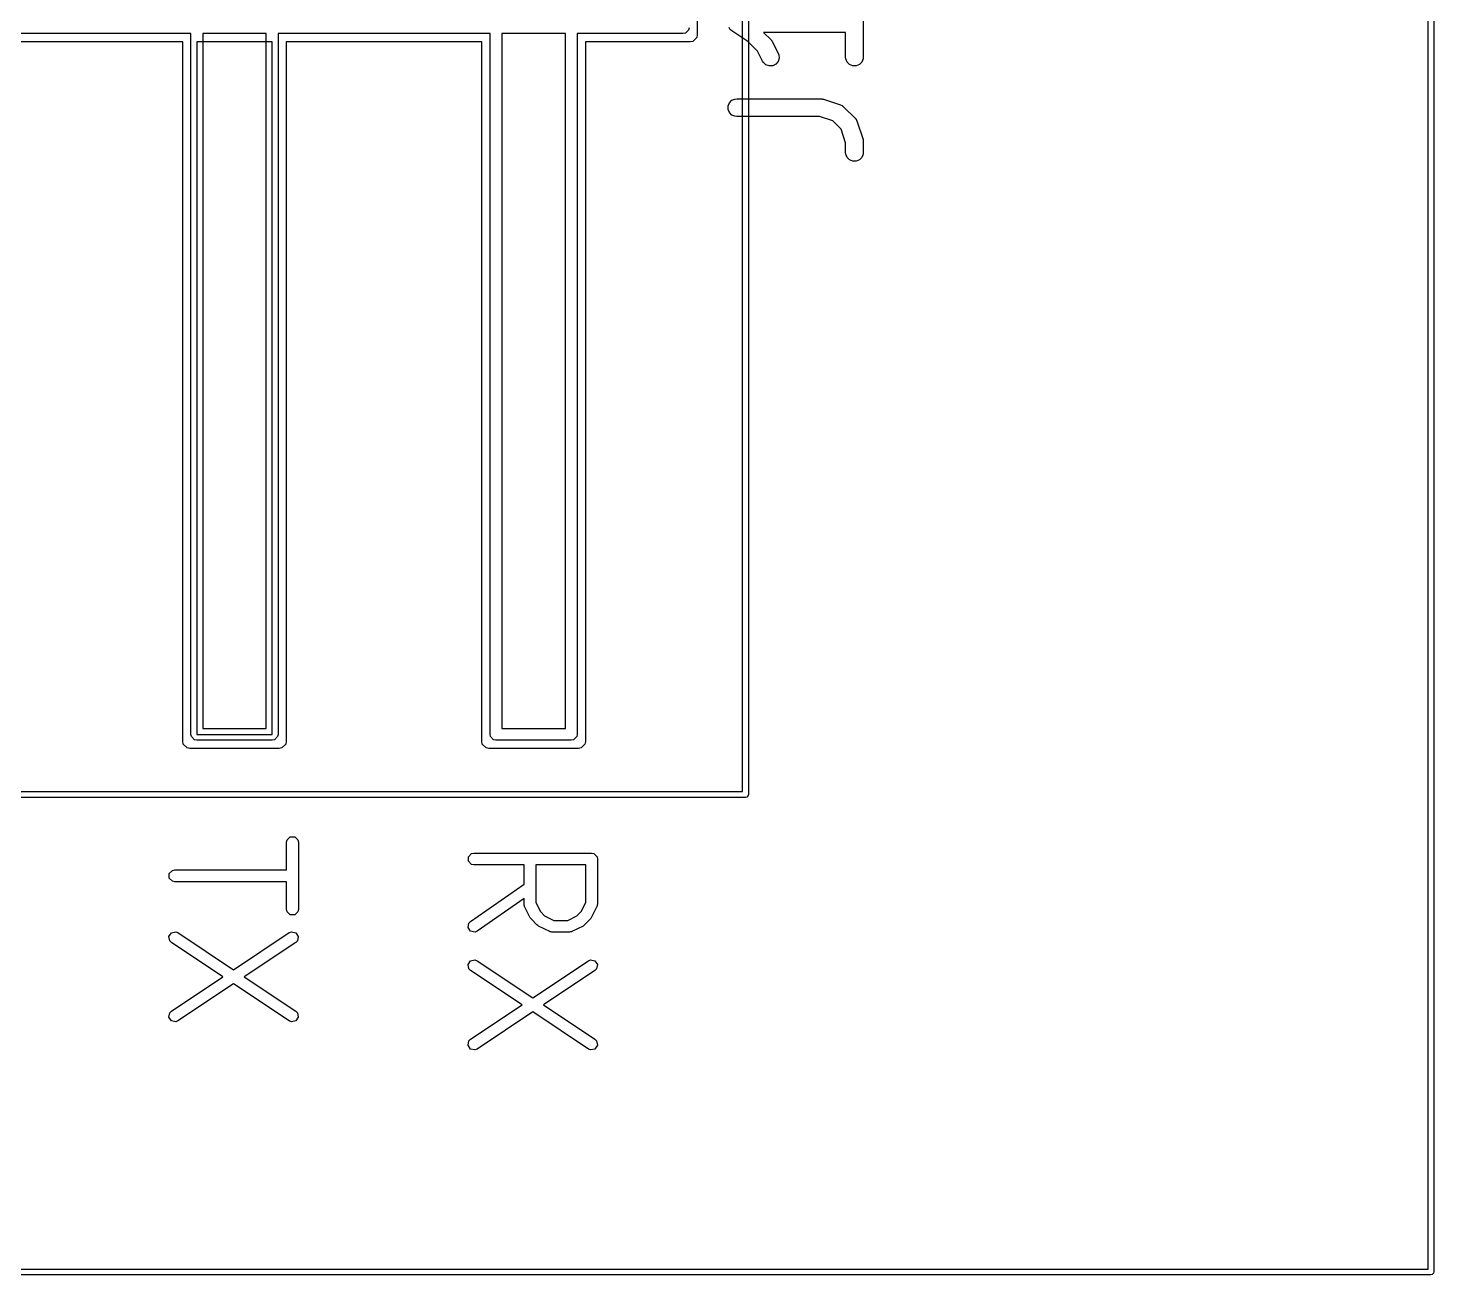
# Model space of a CAD drawing. Extents: x 0 to 1.5, y -1 to 0.
# Drawn here: x 1.031 to 1.501, y -1.001 to -0.5842 of the extents above; entities that cross this region are included whole.
import ezdxf

# ---------------------------------------------------------------- set-up
doc = ezdxf.new("R2010")
doc.units = 0
doc.header["$MEASUREMENT"] = 0
doc.layers.add('BLACK', color=7, linetype='CONTINUOUS')

msp = doc.modelspace()

# ---------------------------------------------------------------- linework, layer by layer
at = {"layer": 'BLACK', "linetype": 'CONTINUOUS'}
for p, q in [((1.50098, 0), (1.50098, -1)), ((1.49902, -0.99902), (1.49902, -0.00098)), ((1.26988, -0.83937), (1.26988, -0.35512)), ((1.27185, -0.35413), (1.27185, -0.84035)), ((1.25472, -0.48169), (1.25472, -0.58642)), ((1.31023, -0.57139), (1.31023, -0.59389)), ((1.08543, -0.58602), (1.01457, -0.58602)), ((1.08543, -0.82028), (1.08543, -0.58602)), ((1.08937, -0.58602), (1.08937, -0.81831)), ((1.11063, -0.58602), (1.08937, -0.58602)), ((1.11063, -0.81831), (1.11063, -0.58602)), ((1.18543, -0.58602), (1.11457, -0.58602)), ((1.11457, -0.58602), (1.11457, -0.82028)), ((1.18543, -0.82028), (1.18543, -0.58602)), ((1.18937, -0.58602), (1.18937, -0.81831)), ((1.21063, -0.58602), (1.18937, -0.58602)), ((1.21063, -0.81831), (1.21063, -0.58602)), ((1.25, -0.58602), (1.21457, -0.58602)), ((1.21457, -0.58602), (1.21457, -0.82028)), ((1.25075, -0.58587), (1.25, -0.58602)), ((1.25182, -0.58481), (1.25075, -0.58587)), ((1.25197, -0.58406), (1.25182, -0.58481)), ((1.25454, -0.58732), (1.25327, -0.5886)), ((1.25472, -0.58642), (1.25454, -0.58732)), ((1.26545, -0.58428), (1.26534, -0.58401)), ((1.26566, -0.58449), (1.26545, -0.58428)), ((1.26582, -0.58473), (1.26566, -0.58449)), ((1.26626, -0.58509), (1.26582, -0.58473)), ((1.26627, -0.58509), (1.26626, -0.58509)), ((1.26627, -0.5851), (1.26627, -0.58509)), ((1.27165, -0.58868), (1.26627, -0.5851)), ((1.26627, -0.5851), (1.26627, -0.5851)), ((1.30432, -0.58559), (1.27691, -0.58559)), ((1.27691, -0.58559), (1.27937, -0.58805)), ((1.30432, -0.59389), (1.30432, -0.58559)), ((1.08268, -0.58878), (1.01732, -0.58878)), ((1.08268, -0.82264), (1.08268, -0.58878)), ((1.0874, -0.58878), (1.0874, -0.82028)), ((1.1126, -0.58878), (1.0874, -0.58878)), ((1.1126, -0.82028), (1.1126, -0.58878)), ((1.18268, -0.58878), (1.11732, -0.58878)), ((1.11732, -0.58878), (1.11732, -0.82264)), ((1.18268, -0.82264), (1.18268, -0.58878)), ((1.25236, -0.58878), (1.21732, -0.58878)), ((1.21732, -0.58878), (1.21732, -0.82264)), ((1.25327, -0.5886), (1.25236, -0.58878)), ((1.27485, -0.59189), (1.27165, -0.58868)), ((1.27651, -0.59521), (1.27485, -0.59189)), ((1.27937, -0.58805), (1.27955, -0.58828)), ((1.27955, -0.58828), (1.27961, -0.58833)), ((1.27961, -0.58833), (1.27967, -0.58842)), ((1.27967, -0.58842), (1.27974, -0.5885)), ((1.27974, -0.5885), (1.27977, -0.58857)), ((1.27977, -0.58857), (1.27992, -0.58882)), ((1.27992, -0.58882), (1.2818, -0.59257)), ((1.27682, -0.5957), (1.27651, -0.59521)), ((1.27769, -0.59645), (1.27682, -0.5957)), ((1.27879, -0.59682), (1.27769, -0.59645)), ((1.27993, -0.59674), (1.27879, -0.59682)), ((1.28097, -0.59622), (1.27993, -0.59674)), ((1.28172, -0.59535), (1.28097, -0.59622)), ((1.28208, -0.59426), (1.28172, -0.59535)), ((1.2818, -0.59257), (1.282, -0.59311)), ((1.282, -0.59311), (1.28208, -0.59426)), ((1.30438, -0.59446), (1.30432, -0.59389)), ((1.30482, -0.59553), (1.30438, -0.59446)), ((1.30564, -0.59634), (1.30482, -0.59553)), ((1.3067, -0.59678), (1.30564, -0.59634)), ((1.30785, -0.59678), (1.3067, -0.59678)), ((1.30892, -0.59634), (1.30785, -0.59678)), ((1.30973, -0.59553), (1.30892, -0.59634)), ((1.31017, -0.59446), (1.30973, -0.59553)), ((1.31023, -0.59389), (1.31017, -0.59446)), ((1.26501, -0.61019), (1.26545, -0.60912)), ((1.26501, -0.61134), (1.26501, -0.61019)), ((1.26545, -0.60912), (1.26627, -0.60831)), ((1.26627, -0.60831), (1.26733, -0.60787)), ((1.26733, -0.60787), (1.26791, -0.60781)), ((1.26791, -0.60781), (1.29603, -0.60781)), ((1.29603, -0.60781), (1.29632, -0.60784)), ((1.29632, -0.60784), (1.2964, -0.60783)), ((1.2964, -0.60783), (1.2965, -0.60785)), ((1.2965, -0.60785), (1.2966, -0.60787)), ((1.2966, -0.60787), (1.29668, -0.60789)), ((1.29668, -0.60789), (1.29696, -0.60796)), ((1.29696, -0.60796), (1.30259, -0.60983)), ((1.30259, -0.60983), (1.30311, -0.61007)), ((1.30311, -0.61007), (1.30319, -0.61014)), ((1.30319, -0.61014), (1.30329, -0.61018)), ((1.30329, -0.61018), (1.30374, -0.61055)), ((1.30374, -0.61055), (1.30749, -0.6143)), ((1.26545, -0.6124), (1.26501, -0.61134)), ((1.26627, -0.61322), (1.26545, -0.6124)), ((1.26733, -0.61366), (1.26627, -0.61322)), ((1.26791, -0.61371), (1.26733, -0.61366)), ((1.29555, -0.61371), (1.26791, -0.61371)), ((1.30006, -0.61522), (1.29555, -0.61371)), ((1.30282, -0.61798), (1.30006, -0.61522)), ((1.30749, -0.6143), (1.30786, -0.61474)), ((1.30786, -0.61474), (1.3079, -0.61484)), ((1.3079, -0.61484), (1.30797, -0.61492)), ((1.30797, -0.61492), (1.3082, -0.61545)), ((1.3082, -0.61545), (1.31008, -0.62108)), ((1.30432, -0.62249), (1.30282, -0.61798)), ((1.30432, -0.62576), (1.30432, -0.62249)), ((1.31008, -0.62108), (1.31014, -0.62136)), ((1.31014, -0.62136), (1.31017, -0.62143)), ((1.31017, -0.62143), (1.31018, -0.62154)), ((1.31018, -0.62154), (1.31021, -0.62164)), ((1.31021, -0.62164), (1.3102, -0.62172)), ((1.3102, -0.62172), (1.31023, -0.62201)), ((1.31023, -0.62201), (1.31023, -0.62576)), ((1.30438, -0.62634), (1.30432, -0.62576)), ((1.30482, -0.6274), (1.30438, -0.62634)), ((1.30564, -0.62821), (1.30482, -0.6274)), ((1.3067, -0.62866), (1.30564, -0.62821)), ((1.30785, -0.62866), (1.3067, -0.62866)), ((1.30892, -0.62821), (1.30785, -0.62866)), ((1.30973, -0.6274), (1.30892, -0.62821)), ((1.31017, -0.62634), (1.30973, -0.6274)), ((1.31023, -0.62576), (1.31017, -0.62634)), ((1.08558, -0.82103), (1.08543, -0.82028)), ((1.08665, -0.82209), (1.08558, -0.82103)), ((1.0874, -0.82224), (1.08665, -0.82209)), ((1.0874, -0.82028), (1.1126, -0.82028)), ((1.1126, -0.82224), (1.0874, -0.82224)), ((1.08937, -0.81831), (1.11063, -0.81831)), ((1.11335, -0.82209), (1.1126, -0.82224)), ((1.11442, -0.82103), (1.11335, -0.82209)), ((1.11457, -0.82028), (1.11442, -0.82103)), ((1.18558, -0.82103), (1.18543, -0.82028)), ((1.18665, -0.82209), (1.18558, -0.82103)), ((1.1874, -0.82224), (1.18665, -0.82209)), ((1.2126, -0.82224), (1.1874, -0.82224)), ((1.18937, -0.81831), (1.21063, -0.81831)), ((1.21335, -0.82209), (1.2126, -0.82224)), ((1.21442, -0.82103), (1.21335, -0.82209)), ((1.21457, -0.82028), (1.21442, -0.82103)), ((1.08286, -0.82354), (1.08268, -0.82264)), ((1.08414, -0.82482), (1.08286, -0.82354)), ((1.08504, -0.825), (1.08414, -0.82482)), ((1.11496, -0.825), (1.08504, -0.825)), ((1.11586, -0.82482), (1.11496, -0.825)), ((1.11714, -0.82354), (1.11586, -0.82482)), ((1.11732, -0.82264), (1.11714, -0.82354)), ((1.18286, -0.82354), (1.18268, -0.82264)), ((1.18414, -0.82482), (1.18286, -0.82354)), ((1.18504, -0.825), (1.18414, -0.82482)), ((1.21496, -0.825), (1.18504, -0.825)), ((1.21586, -0.82482), (1.21496, -0.825)), ((1.21714, -0.82354), (1.21586, -0.82482)), ((1.21732, -0.82264), (1.21714, -0.82354)), ((0.63012, -0.83937), (1.26988, -0.83937)), ((1.27178, -0.84073), (1.27124, -0.84126)), ((1.27185, -0.84035), (1.27178, -0.84073)), ((1.27087, -0.84134), (0.62913, -0.84134)), ((1.27124, -0.84126), (1.27087, -0.84134)), ((1.11757, -0.85559), (1.11864, -0.85452)), ((1.11864, -0.85452), (1.12015, -0.85452)), ((1.12015, -0.85452), (1.12121, -0.85559)), ((1.11742, -0.85634), (1.11757, -0.85559)), ((1.11742, -0.86562), (1.11742, -0.85634)), ((1.12121, -0.85559), (1.12136, -0.85634)), ((1.12136, -0.85634), (1.12136, -0.87884)), ((1.17927, -0.86015), (1.18002, -0.86)), ((1.18002, -0.86), (1.21939, -0.86)), ((1.21939, -0.86), (1.22015, -0.86015)), ((1.1782, -0.86121), (1.17927, -0.86015)), ((1.1782, -0.86272), (1.1782, -0.86121)), ((1.17927, -0.86378), (1.1782, -0.86272)), ((1.18002, -0.86393), (1.17927, -0.86378)), ((1.1968, -0.86393), (1.18002, -0.86393)), ((1.1968, -0.87031), (1.1968, -0.86393)), ((1.21742, -0.86393), (1.20074, -0.86393)), ((1.20074, -0.86393), (1.20074, -0.8765)), ((1.21742, -0.8765), (1.21742, -0.86393)), ((1.22015, -0.86015), (1.22121, -0.86121)), ((1.22121, -0.86121), (1.22136, -0.86196)), ((1.22136, -0.86196), (1.22136, -0.87696)), ((1.0782, -0.86683), (1.07927, -0.86577)), ((1.0782, -0.86834), (1.0782, -0.86683)), ((1.07927, -0.86941), (1.0782, -0.86834)), ((1.07927, -0.86577), (1.08002, -0.86562)), ((1.08002, -0.86956), (1.07927, -0.86941)), ((1.08002, -0.86562), (1.11742, -0.86562)), ((1.11742, -0.86956), (1.08002, -0.86956)), ((1.11742, -0.87884), (1.11742, -0.86956)), ((1.17889, -0.88285), (1.1968, -0.87031)), ((1.11757, -0.87959), (1.11742, -0.87884)), ((1.12136, -0.87884), (1.12121, -0.87959)), ((1.1968, -0.87512), (1.18115, -0.88607)), ((1.1968, -0.87696), (1.1968, -0.87512)), ((1.19682, -0.87706), (1.1968, -0.87696)), ((1.19681, -0.8771), (1.19682, -0.87706)), ((1.19689, -0.87741), (1.19681, -0.8771)), ((1.19695, -0.87772), (1.19689, -0.87741)), ((1.19698, -0.87775), (1.19695, -0.87772)), ((1.19701, -0.87784), (1.19698, -0.87775)), ((1.19888, -0.88159), (1.19701, -0.87784)), ((1.20074, -0.8765), (1.20226, -0.87955)), ((1.2159, -0.87955), (1.21742, -0.8765)), ((1.22115, -0.87784), (1.21928, -0.88159)), ((1.22118, -0.87775), (1.22115, -0.87784)), ((1.22121, -0.87772), (1.22118, -0.87775)), ((1.22127, -0.87741), (1.22121, -0.87772)), ((1.22136, -0.8771), (1.22127, -0.87741)), ((1.22136, -0.87696), (1.22134, -0.87706)), ((1.22134, -0.87706), (1.22136, -0.8771)), ((1.11864, -0.88066), (1.11757, -0.87959)), ((1.12015, -0.88066), (1.11864, -0.88066)), ((1.12121, -0.87959), (1.12015, -0.88066)), ((1.1781, -0.88489), (1.17836, -0.8834)), ((1.17836, -0.8834), (1.17889, -0.88285)), ((1.19908, -0.88184), (1.19888, -0.88159)), ((1.19925, -0.8821), (1.19908, -0.88184)), ((1.20113, -0.88398), (1.19925, -0.8821)), ((1.20226, -0.87955), (1.20369, -0.88097)), ((1.20369, -0.88097), (1.20673, -0.88249)), ((1.20673, -0.88249), (1.21143, -0.88249)), ((1.21143, -0.88249), (1.21448, -0.88097)), ((1.21448, -0.88097), (1.2159, -0.87955)), ((1.21891, -0.8821), (1.21704, -0.88398)), ((1.21909, -0.88184), (1.21891, -0.8821)), ((1.21928, -0.88159), (1.21909, -0.88184)), ((1.07809, -0.88783), (1.07893, -0.88658)), ((1.07839, -0.88931), (1.07809, -0.88783)), ((1.07893, -0.88658), (1.0804, -0.88628)), ((1.0804, -0.88628), (1.08111, -0.88657)), ((1.08111, -0.88657), (1.09971, -0.89897)), ((1.09971, -0.89897), (1.1183, -0.88657)), ((1.1183, -0.88657), (1.11901, -0.88628)), ((1.11901, -0.88628), (1.12049, -0.88658)), ((1.12049, -0.88658), (1.12132, -0.88783)), ((1.12132, -0.88783), (1.12103, -0.88931)), ((1.17896, -0.88612), (1.1781, -0.88489)), ((1.18045, -0.88638), (1.17896, -0.88612)), ((1.18115, -0.88607), (1.18045, -0.88638)), ((1.20139, -0.88415), (1.20113, -0.88398)), ((1.20164, -0.88435), (1.20139, -0.88415)), ((1.20539, -0.88622), (1.20164, -0.88435)), ((1.20548, -0.88625), (1.20539, -0.88622)), ((1.20552, -0.88628), (1.20548, -0.88625)), ((1.20583, -0.88634), (1.20552, -0.88628)), ((1.20613, -0.88642), (1.20583, -0.88634)), ((1.20617, -0.88641), (1.20613, -0.88642)), ((1.20627, -0.88643), (1.20617, -0.88641)), ((1.21189, -0.88643), (1.20627, -0.88643)), ((1.21199, -0.88641), (1.21189, -0.88643)), ((1.21203, -0.88642), (1.21199, -0.88641)), ((1.21234, -0.88634), (1.21203, -0.88642)), ((1.21265, -0.88628), (1.21234, -0.88634)), ((1.21268, -0.88625), (1.21265, -0.88628)), ((1.21277, -0.88622), (1.21268, -0.88625)), ((1.21652, -0.88435), (1.21277, -0.88622)), ((1.21677, -0.88415), (1.21652, -0.88435)), ((1.21704, -0.88398), (1.21677, -0.88415)), ((1.07893, -0.88985), (1.07839, -0.88931)), ((1.09616, -0.90133), (1.07893, -0.88985)), ((1.12048, -0.88985), (1.10326, -0.90133)), ((1.12103, -0.88931), (1.12048, -0.88985)), ((1.17809, -0.8972), (1.17893, -0.89595)), ((1.17839, -0.89868), (1.17809, -0.8972)), ((1.17893, -0.89595), (1.1804, -0.89565)), ((1.1804, -0.89565), (1.18111, -0.89595)), ((1.18111, -0.89595), (1.19971, -0.90834)), ((1.19971, -0.90834), (1.2183, -0.89595)), ((1.2183, -0.89595), (1.21901, -0.89565)), ((1.21901, -0.89565), (1.22049, -0.89595)), ((1.22049, -0.89595), (1.22132, -0.8972)), ((1.22132, -0.8972), (1.22103, -0.89868)), ((1.07893, -0.91282), (1.09616, -0.90133)), ((1.10326, -0.90133), (1.12048, -0.91282)), ((1.17893, -0.89922), (1.17839, -0.89868)), ((1.19616, -0.91071), (1.17893, -0.89922)), ((1.22048, -0.89922), (1.20326, -0.91071)), ((1.22103, -0.89868), (1.22048, -0.89922)), ((1.09971, -0.9037), (1.08111, -0.9161)), ((1.1183, -0.9161), (1.09971, -0.9037)), ((1.17893, -0.92219), (1.19616, -0.91071)), ((1.20326, -0.91071), (1.22048, -0.92219)), ((1.07809, -0.91484), (1.07839, -0.91336)), ((1.07893, -0.91609), (1.07809, -0.91484)), ((1.07839, -0.91336), (1.07893, -0.91282)), ((1.0804, -0.91639), (1.07893, -0.91609)), ((1.08111, -0.9161), (1.0804, -0.91639)), ((1.11901, -0.91639), (1.1183, -0.9161)), ((1.12049, -0.91609), (1.11901, -0.91639)), ((1.12048, -0.91282), (1.12103, -0.91336)), ((1.12132, -0.91484), (1.12049, -0.91609)), ((1.12103, -0.91336), (1.12132, -0.91484)), ((1.19971, -0.91307), (1.18111, -0.92547)), ((1.2183, -0.92547), (1.19971, -0.91307)), ((1.17809, -0.92421), (1.17839, -0.92274)), ((1.17893, -0.92547), (1.17809, -0.92421)), ((1.17839, -0.92274), (1.17893, -0.92219)), ((1.1804, -0.92576), (1.17893, -0.92547)), ((1.18111, -0.92547), (1.1804, -0.92576)), ((1.21901, -0.92576), (1.2183, -0.92547)), ((1.22049, -0.92547), (1.21901, -0.92576)), ((1.22048, -0.92219), (1.22103, -0.92274)), ((1.22132, -0.92421), (1.22049, -0.92547)), ((1.22103, -0.92274), (1.22132, -0.92421)), ((1.5, -1.00098), (0, -1.00098)), ((0.00098, -0.99902), (1.49902, -0.99902)), ((1.50038, -1.00091), (1.5, -1.00098)), ((1.50091, -1.00038), (1.50038, -1.00091)), ((1.50098, -1), (1.50091, -1.00038))]:
    msp.add_line(p, q, dxfattribs=at)

doc.saveas('drawing.dxf')
